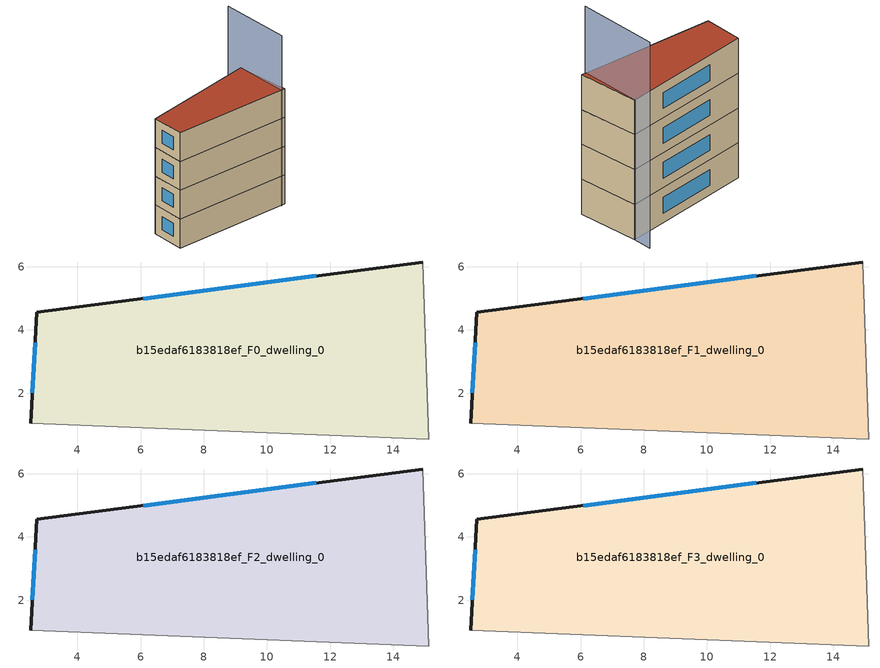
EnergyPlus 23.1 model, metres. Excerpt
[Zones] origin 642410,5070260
b15edaf6183818ef_F0_dwelling_0
 floor ground (EU_floor_Construction): 14.93,6.15 15.13,0.55 2.52,1.05 2.72,4.55 z0
 wall outside (EU_wall_Construction): 14.93,6.15 2.72,4.55 2.52,1.05 z0:3
 wall adiabatic (EU_wall_Construction): 2.52,1.05 15.13,0.55 14.93,6.15 z0:3
 window (EU_Window_Construction): 2.66,3.59 2.57,2.02 / 11.57,5.71 6.08,4.99 z0.83:2.17
b15edaf6183818ef_F1_dwelling_0
 floor to b15edaf6183818ef_F0_dwelling_0 (EU_floor_Construction): 14.93,6.15 15.13,0.55 2.52,1.05 2.72,4.55 z3
 wall outside (EU_wall_Construction): 14.93,6.15 2.72,4.55 2.52,1.05 z3:6
 wall adiabatic (EU_wall_Construction): 2.52,1.05 15.13,0.55 14.93,6.15 z3:6
 window (EU_Window_Construction): 2.66,3.59 2.57,2.02 / 11.57,5.71 6.08,4.99 z3.83:5.17
b15edaf6183818ef_F2_dwelling_0
 floor to b15edaf6183818ef_F1_dwelling_0 (EU_floor_Construction): 14.93,6.15 15.13,0.55 2.52,1.05 2.72,4.55 z6
 wall outside (EU_wall_Construction): 14.93,6.15 2.72,4.55 2.52,1.05 z6:9
 wall adiabatic (EU_wall_Construction): 2.52,1.05 15.13,0.55 14.93,6.15 z6:9
 window (EU_Window_Construction): 2.66,3.59 2.57,2.02 / 11.57,5.71 6.08,4.99 z6.83:8.17
b15edaf6183818ef_F3_dwelling_0
 floor to b15edaf6183818ef_F2_dwelling_0 (EU_floor_Construction): 14.93,6.15 15.13,0.55 2.52,1.05 2.72,4.55 z9
 wall outside (EU_wall_Construction): 14.93,6.15 2.72,4.55 2.52,1.05 z9:12
 wall adiabatic (EU_wall_Construction): 2.52,1.05 15.13,0.55 14.93,6.15 z9:12
 window (EU_Window_Construction): 2.66,3.59 2.57,2.02 / 11.57,5.71 6.08,4.99 z9.83:11.17
 roof outside (EU_roof_Construction): 15.13,0.55 14.93,6.15 2.72,4.55 2.52,1.05 z12
shading: 14.69,0.46 15,7.86 z0:17.7
[Building]
EU S2 Campaign: North Axis=0; Terrain=City; Solar Distribution=FullExterior
[Site:Location]
Lyon-Bron: Latitude=45.75; Longitude=5; Time Zone=1; Elevation=198
[SizingPeriod:WeatherFileDays]
AnnualSizingPeriod: Begin Month=1; Begin Day of Month=1; End Month=12; End Day of Month=31; Day of Week for Start Day=Monday; Use Weather File Daylight Saving Period=No; Use Weather File Rain and Snow Indicators=No
[MATERIAL]
EU_InternalMass_Material: Roughness=MediumRough; Thickness=0.1; Conductivity=1; Density=1800; Specific Heat=900; Thermal Absorptance=0.9; Solar Absorptance=0.7; Visible Absorptance=0.7
[MATERIAL:NOMASS] Roughness=MediumRough; Thermal Absorptance=0.9; Solar Absorptance=0.7; Visible Absorptance=0.7
Name | Thermal Resistance
EU_wall_NoMass | 0.87146
EU_roof_NoMass | 0.842276
EU_floor_NoMass | 0.496999
[WINDOWMATERIAL:SIMPLEGLAZINGSYSTEM]
EU_Window_SimpleGlazing: UFactor=2.2525; Solar Heat Gain Coefficient=0.76; Visible Transmittance=0.76
[CONSTRUCTION]
EU_wall_Construction: EU_wall_NoMass
EU_roof_Construction: EU_roof_NoMass
EU_floor_Construction: EU_floor_NoMass
EU_InternalMass_Construction: EU_InternalMass_Material
EU_Window_Construction: EU_Window_SimpleGlazing
[ZONE] Type=1; Multiplier=1; Ceiling Height=autocalculate; Floor Area=autocalculate; Part of Total Floor Area=Yes
Name | Volume
b15edaf6183818ef_F0_dwelling_0; b15edaf6183818ef_F1_dwelling_0; b15edaf6183818ef_F2_dwelling_0 | 169.493
b15edaf6183818ef_F3_dwelling_0 | 338.985
[INTERNALMASS] Construction=EU_InternalMass_Construction; Surface Area=56.4976
Name | Zone or ZoneList
b15edaf6183818ef_F0_dwelling_0_EU_InternalMass | b15edaf6183818ef_F0_dwelling_0
b15edaf6183818ef_F1_dwelling_0_EU_InternalMass | b15edaf6183818ef_F1_dwelling_0
b15edaf6183818ef_F2_dwelling_0_EU_InternalMass | b15edaf6183818ef_F2_dwelling_0
b15edaf6183818ef_F3_dwelling_0_EU_InternalMass | b15edaf6183818ef_F3_dwelling_0
[OTHEREQUIPMENT] Fuel Type=Electricity; Design Level Calculation Method=Watts/Area; Power per Zone Floor Area=1; Fraction Latent=0; Fraction Radiant=0; Fraction Lost=0; Carbon Dioxide Generation Rate=0; EndUse Subcategory=EU_Step8_InternalGains
Name | Zone or ZoneList or Space or SpaceList | Schedule
EU_Step8_InternalGain_b15edaf6183818ef_F0_dwelling_0_f000 | b15edaf6183818ef_F0_dwelling_0 | EU_Step8_GainSchedule_b15edaf6183818ef_F0_dwelling_0_f000
EU_Step8_InternalGain_b15edaf6183818ef_F1_dwelling_0_f000 | b15edaf6183818ef_F1_dwelling_0 | EU_Step8_GainSchedule_b15edaf6183818ef_F1_dwelling_0_f000
EU_Step8_InternalGain_b15edaf6183818ef_F2_dwelling_0_f000 | b15edaf6183818ef_F2_dwelling_0 | EU_Step8_GainSchedule_b15edaf6183818ef_F2_dwelling_0_f000
EU_Step8_InternalGain_b15edaf6183818ef_F3_dwelling_0_f000 | b15edaf6183818ef_F3_dwelling_0 | EU_Step8_GainSchedule_b15edaf6183818ef_F3_dwelling_0_f000
[ZONEVENTILATION:DESIGNFLOWRATE] Schedule=EU_AlwaysOn; Design Flow Rate Calculation Method=AirChanges/Hour; Air Changes per Hour=0.425; Ventilation Type=Natural; Fan Pressure Rise=0; Fan Total Efficiency=1; Constant Term Coefficient=1; Temperature Term Coefficient=0; Velocity Term Coefficient=0; Velocity Squared Term Coefficient=0; Minimum Indoor Temperature=-100; Maximum Indoor Temperature=100; Delta Temperature=-100; Minimum Outdoor Temperature=-100; Maximum Outdoor Temperature=100; Maximum Wind Speed=40
Name | Zone or ZoneList or Space or SpaceList
EU_ConstantAir_b15edaf6183818ef_F0_dwelling_0 | b15edaf6183818ef_F0_dwelling_0
EU_ConstantAir_b15edaf6183818ef_F1_dwelling_0 | b15edaf6183818ef_F1_dwelling_0
EU_ConstantAir_b15edaf6183818ef_F2_dwelling_0 | b15edaf6183818ef_F2_dwelling_0
EU_ConstantAir_b15edaf6183818ef_F3_dwelling_0 | b15edaf6183818ef_F3_dwelling_0
[HVACTEMPLATE:THERMOSTAT] Constant Heating Setpoint=20; Constant Cooling Setpoint=50
EU_HeatOnly_b15edaf6183818ef_F0_dwelling_0; EU_HeatOnly_b15edaf6183818ef_F1_dwelling_0; EU_HeatOnly_b15edaf6183818ef_F2_dwelling_0; EU_HeatOnly_b15edaf6183818ef_F3_dwelling_0
[HVACTEMPLATE:ZONE:IDEALLOADSAIRSYSTEM] System Availability Schedule=EU_AlwaysOn; Maximum Heating Supply Air Temperature=50; Minimum Cooling Supply Air Temperature=13; Maximum Heating Supply Air Humidity Ratio=0.0156; Minimum Cooling Supply Air Humidity Ratio=0.0077; Heating Limit=NoLimit; Cooling Limit=NoLimit; Heating Availability Schedule=EU_AlwaysOn; Cooling Availability Schedule=EU_CoolingOff; Dehumidification Control Type=ConstantSensibleHeatRatio; Cooling Sensible Heat Ratio=0.7; Dehumidification Setpoint=60; Humidification Control Type=None; Humidification Setpoint=30; Outdoor Air Method=None; Outdoor Air Flow Rate per Person=0.00944; Outdoor Air Flow Rate per Zone Floor Area=0; Outdoor Air Flow Rate per Zone=0; Demand Controlled Ventilation Type=None; Outdoor Air Economizer Type=NoEconomizer; Heat Recovery Type=None; Sensible Heat Recovery Effectiveness=0.7; Latent Heat Recovery Effectiveness=0.65
Name | Template Thermostat
b15edaf6183818ef_F0_dwelling_0 | EU_HeatOnly_b15edaf6183818ef_F0_dwelling_0
b15edaf6183818ef_F1_dwelling_0 | EU_HeatOnly_b15edaf6183818ef_F1_dwelling_0
b15edaf6183818ef_F2_dwelling_0 | EU_HeatOnly_b15edaf6183818ef_F2_dwelling_0
b15edaf6183818ef_F3_dwelling_0 | EU_HeatOnly_b15edaf6183818ef_F3_dwelling_0
[SIZING:ZONE] Zone Cooling Design Supply Air Temperature Input Method=SupplyAirTemperature; Zone Cooling Design Supply Air Temperature=13; Zone Heating Design Supply Air Temperature Input Method=SupplyAirTemperature; Zone Heating Design Supply Air Temperature=50; Zone Cooling Design Supply Air Humidity Ratio=0.008; Zone Heating Design Supply Air Humidity Ratio=0.008; Cooling Design Air Flow Method=DesignDay; Cooling Design Air Flow Rate=0; Cooling Minimum Air Flow per Zone Floor Area=0.000762; Cooling Minimum Air Flow=0; Cooling Minimum Air Flow Fraction=0.2; Heating Design Air Flow Method=DesignDay; Heating Design Air Flow Rate=0; Heating Maximum Air Flow per Zone Floor Area=0.002032; Heating Maximum Air Flow=0.141576; Heating Maximum Air Flow Fraction=0.3; Account for Dedicated Outdoor Air System=No; Dedicated Outdoor Air System Control Strategy=NeutralSupplyAir; Dedicated Outdoor Air Low Setpoint Temperature for Design=autosize; Dedicated Outdoor Air High Setpoint Temperature for Design=autosize; Zone Load Sizing Method=Sensible Load Only No Latent Load; Zone Latent Cooling Design Supply Air Humidity Ratio Input Method=HumidityRatioDifference; Zone Cooling Design Supply Air Humidity Ratio Difference=0.005; Zone Latent Heating Design Supply Air Humidity Ratio Input Method=HumidityRatioDifference; Zone Humidification Design Supply Air Humidity Ratio Difference=0.005
b15edaf6183818ef_F0_dwelling_0; b15edaf6183818ef_F1_dwelling_0; b15edaf6183818ef_F2_dwelling_0; b15edaf6183818ef_F3_dwelling_0
[SCHEDULE:CONSTANT]
Name | Hourly Value
EU_AlwaysOn | 1
EU_CoolingOff | 0
[SCHEDULE:FILE] Column Number=1; Rows to Skip at Top=0; Number of Hours of Data=8760; Column Separator=Comma; Interpolate to Timestep=No; Minutes per Item=60; Adjust Schedule for Daylight Savings=Yes
Name | File
EU_Step8_GainSchedule_b15edaf6183818ef_F0_dwelling_0_f000 | ../../schedules/b15edaf6183818ef/b15edaf6183818ef_F0_dwelling_0_f000_gain.csv
EU_Step8_GainSchedule_b15edaf6183818ef_F1_dwelling_0_f000 | ../../schedules/b15edaf6183818ef/b15edaf6183818ef_F1_dwelling_0_f000_gain.csv
EU_Step8_GainSchedule_b15edaf6183818ef_F2_dwelling_0_f000 | ../../schedules/b15edaf6183818ef/b15edaf6183818ef_F2_dwelling_0_f000_gain.csv
EU_Step8_GainSchedule_b15edaf6183818ef_F3_dwelling_0_f000 | ../../schedules/b15edaf6183818ef/b15edaf6183818ef_F3_dwelling_0_f000_gain.csv
